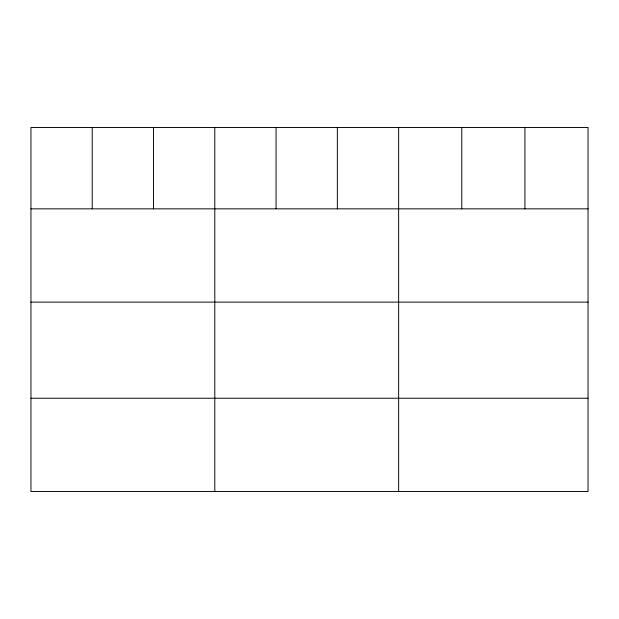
<?xml version="1.0" encoding="UTF-8"?>
<svg xmlns="http://www.w3.org/2000/svg" width="619" height="619" viewBox="0 0 619 619"><rect width="100%" height="100%" fill="white"/><g stroke="black" fill="none" stroke-linecap="round" stroke-linejoin="round"><path stroke-width="0.93" d="M588.05 208.843L588.05 491.532L30.95 491.532L30.95 127.468L588.05 127.468L588.05 208.843L30.95 208.843M30.95 302.126L588.05 302.126M30.95 398.241L588.05 398.241M524.912 127.468L524.912 208.843M461.774 127.468L461.774 208.843M398.636 127.468L398.636 491.532M337.355 127.468L337.355 208.843M276.074 127.468L276.074 208.843M214.793 127.468L214.793 491.532M153.512 127.468L153.512 208.843M92.231 127.468L92.231 208.843"/></g></svg>
